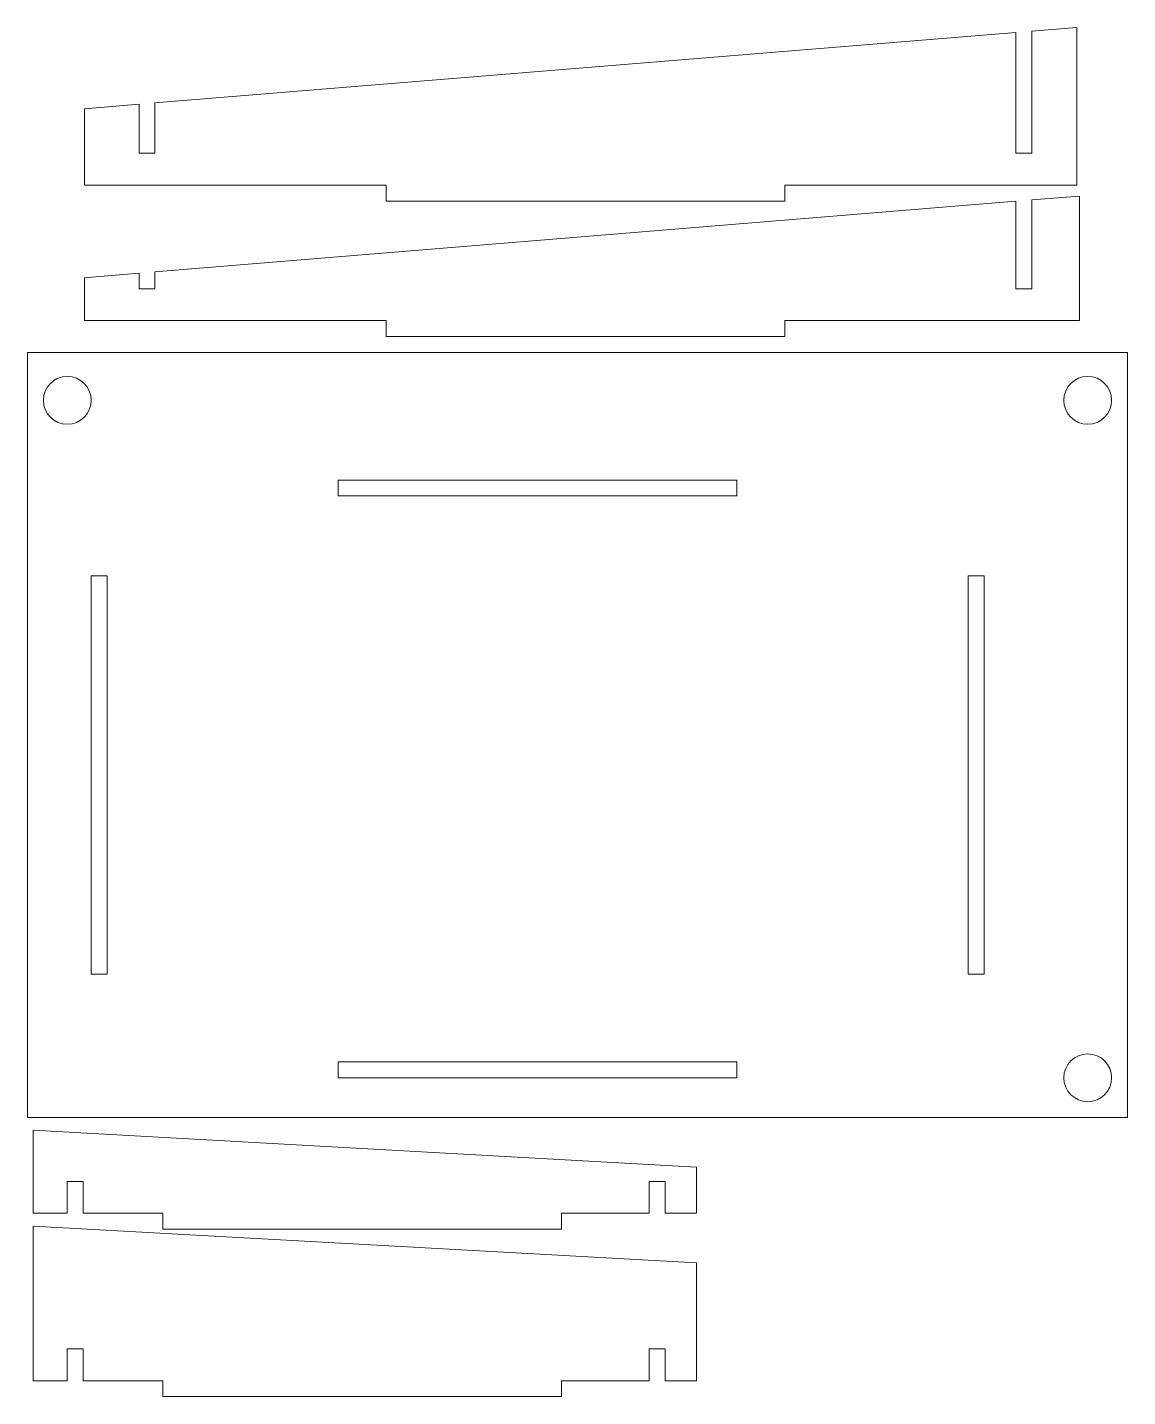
# Model space of a CAD drawing. Header units: millimetres. Extents: x 0 to 138, y -35 to 137.
import ezdxf

# ---------------------------------------------------------------- set-up
doc = ezdxf.new("R2010")
doc.units = ezdxf.units.MM
doc.layers.get('0').update_dxf_attribs({"color": 1, "linetype": 'CONTINUOUS', "lineweight": 0})

msp = doc.modelspace()

# ---------------------------------------------------------------- linework, layer by layer
for points in [[(16, 127.31), (16, 121), (14, 121), (14, 127.14), (7.16, 126.58), (7.16, 117), (45, 117), (45, 115), (95, 115), (95, 117), (131.63, 117), (131.63, 136.79), (126, 136.33), (126, 121), (124, 121), (124, 136.17)], [(16, 106.12), (16, 104), (14, 104), (14, 105.95), (7.16, 105.39), (7.16, 100), (45, 100), (45, 98), (95, 98), (95, 100), (131.97, 100), (131.97, 115.63), (126, 115.14), (126, 104), (124, 104), (124, 114.98)], [(0, 0), (138, 0), (138, 96), (0, 96)], [(39, 78), (39, 80), (89, 80), (89, 78)], [(8, 18), (8, 68), (10, 68), (10, 18)], [(118, 18), (118, 68), (120, 68), (120, 18)], [(39, 5), (39, 7), (89, 7), (89, 5)], [(5, -12), (5, -8), (7, -8), (7, -12), (17, -12), (17, -14), (67, -14), (67, -12), (78, -12), (78, -8), (80, -8), (80, -12), (83.91, -12), (83.91, -6.22), (0.74, -1.59), (0.74, -12)], [(5, -33), (5, -29), (7, -29), (7, -33), (17, -33), (17, -35), (67, -35), (67, -33), (78, -33), (78, -29), (80, -29), (80, -33), (83.91, -33), (83.91, -18.22), (0.74, -13.6), (0.74, -33)]]:
    msp.add_lwpolyline(points, close=True)
for centre in [(5, 90), (133, 90), (133, 5)]:
    msp.add_circle(centre, 3)

doc.saveas('drawing.dxf')
